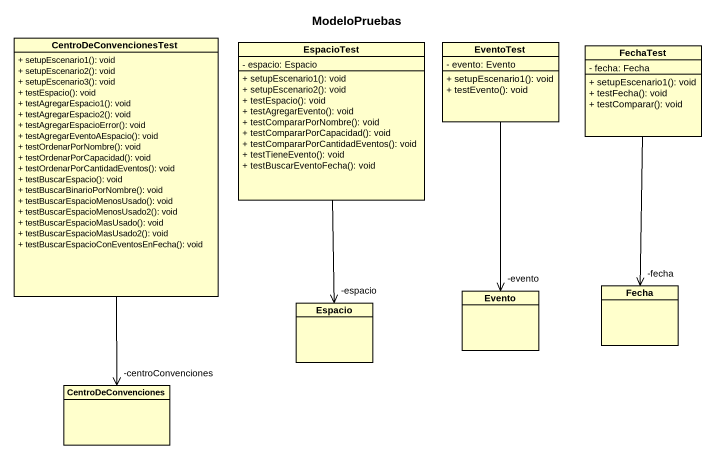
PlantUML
@startuml
title ModeloPruebas
hide circle
hide empty members
skinparam classAttributeIconSize 0
class CentroDeConvencionesTest {
  + setupEscenario1(): void
  + setupEscenario2(): void
  + setupEscenario3(): void
  + testEspacio(): void
  + testAgregarEspacio1(): void
  + testAgregarEspacio2(): void
  + testAgregarEspacioError(): void
  + testAgregarEventoAEspacio(): void
  + testOrdenarPorNombre(): void
  + testOrdenarPorCapacidad(): void
  + testOrdenarPorCantidadEventos(): void
  + testBuscarEspacio(): void
  + testBuscarBinarioPorNombre(): void
  + testBuscarEspacioMenosUsado(): void
  + testBuscarEspacioMenosUsado2(): void
  + testBuscarEspacioMasUsado(): void
  + testBuscarEspacioMasUsado2(): void
  + testBuscarEspacioConEventosEnFecha(): void
}
class EspacioTest {
  - espacio: Espacio
  + setupEscenario1(): void
  + setupEscenario2(): void
  + testEspacio(): void
  + testAgregarEvento(): void
  + testCompararPorNombre(): void
  + testCompararPorCapacidad(): void
  + testCompararPorCantidadEventos(): void
  + testTieneEvento(): void
  + testBuscarEventoFecha(): void
}
class EventoTest {
  - evento: Evento
  + setupEscenario1(): void
  + testEvento(): void
}
class FechaTest {
  - fecha: Fecha
  + setupEscenario1(): void
  + testFecha(): void
  + testComparar(): void
}
class Espacio
class Evento
class Fecha
class CentroDeConvenciones
CentroDeConvencionesTest --> "-centroConvenciones" CentroDeConvenciones
EspacioTest --> "-espacio" Espacio
EventoTest --> "-evento" Evento
FechaTest --> "-fecha" Fecha
@enduml
